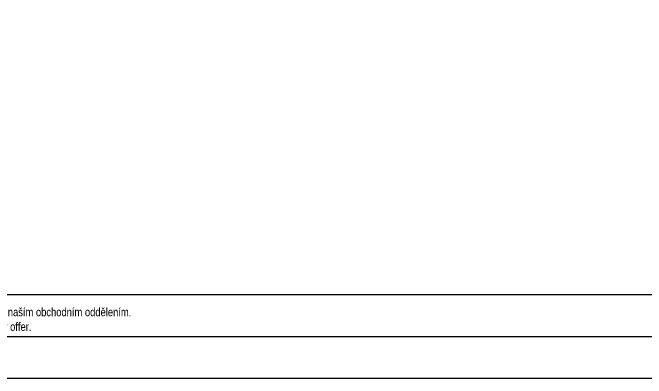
# Model space of a CAD drawing. Header units: millimetres. Extents: x 2594 to 11004, y 3085 to 9025.
# Drawn here: x 5169 to 8191, y 3085 to 4830 of the extents above; entities that cross this region are included whole.
import ezdxf

# ---------------------------------------------------------------- set-up
doc = ezdxf.new("R2010")
doc.units = ezdxf.units.MM
doc.header["$LTSCALE"] = 0.1
doc.layers.add('Nekreslit', color=6, linetype='Continuous', plot=False)
doc.styles.add('SEACAD_Arial', font='arial.ttf', dxfattribs={"width": 0.8})

msp = doc.modelspace()

# ---------------------------------------------------------------- linework, layer by layer
at = {"layer": 'Nekreslit'}
for p, q in [((2994.4, 3485.3), (9503.9, 3485.3)), ((2994.4, 3285.3), (9503.9, 3284.6))]:
    msp.add_line(p, q, dxfattribs=at)
msp.add_lwpolyline([(2594.4, 3085.3), (11004.4, 3085.3), (11004.4, 9025.3), (2594.4, 9025.3)], close=True, dxfattribs=at)

# ---------------------------------------------------------------- texts
at = {"style": 'SEACAD_Arial', "width": 0.8}
for s, p in [('Rozměry výrobků, základů a kotvení jsou pouze orientační. Přesné rozměry obdržíte při zpracování nabídky naším obchodním oddělením.', (2999.8, 3381.6)), ('Dimensions of products, fundations and anchors are informative only. The exact dimensions you get with our offer.', (2998.2, 3311.7))]:
    msp.add_text(s, height=39.9982, dxfattribs=at).set_placement(p)

doc.saveas('drawing.dxf')
